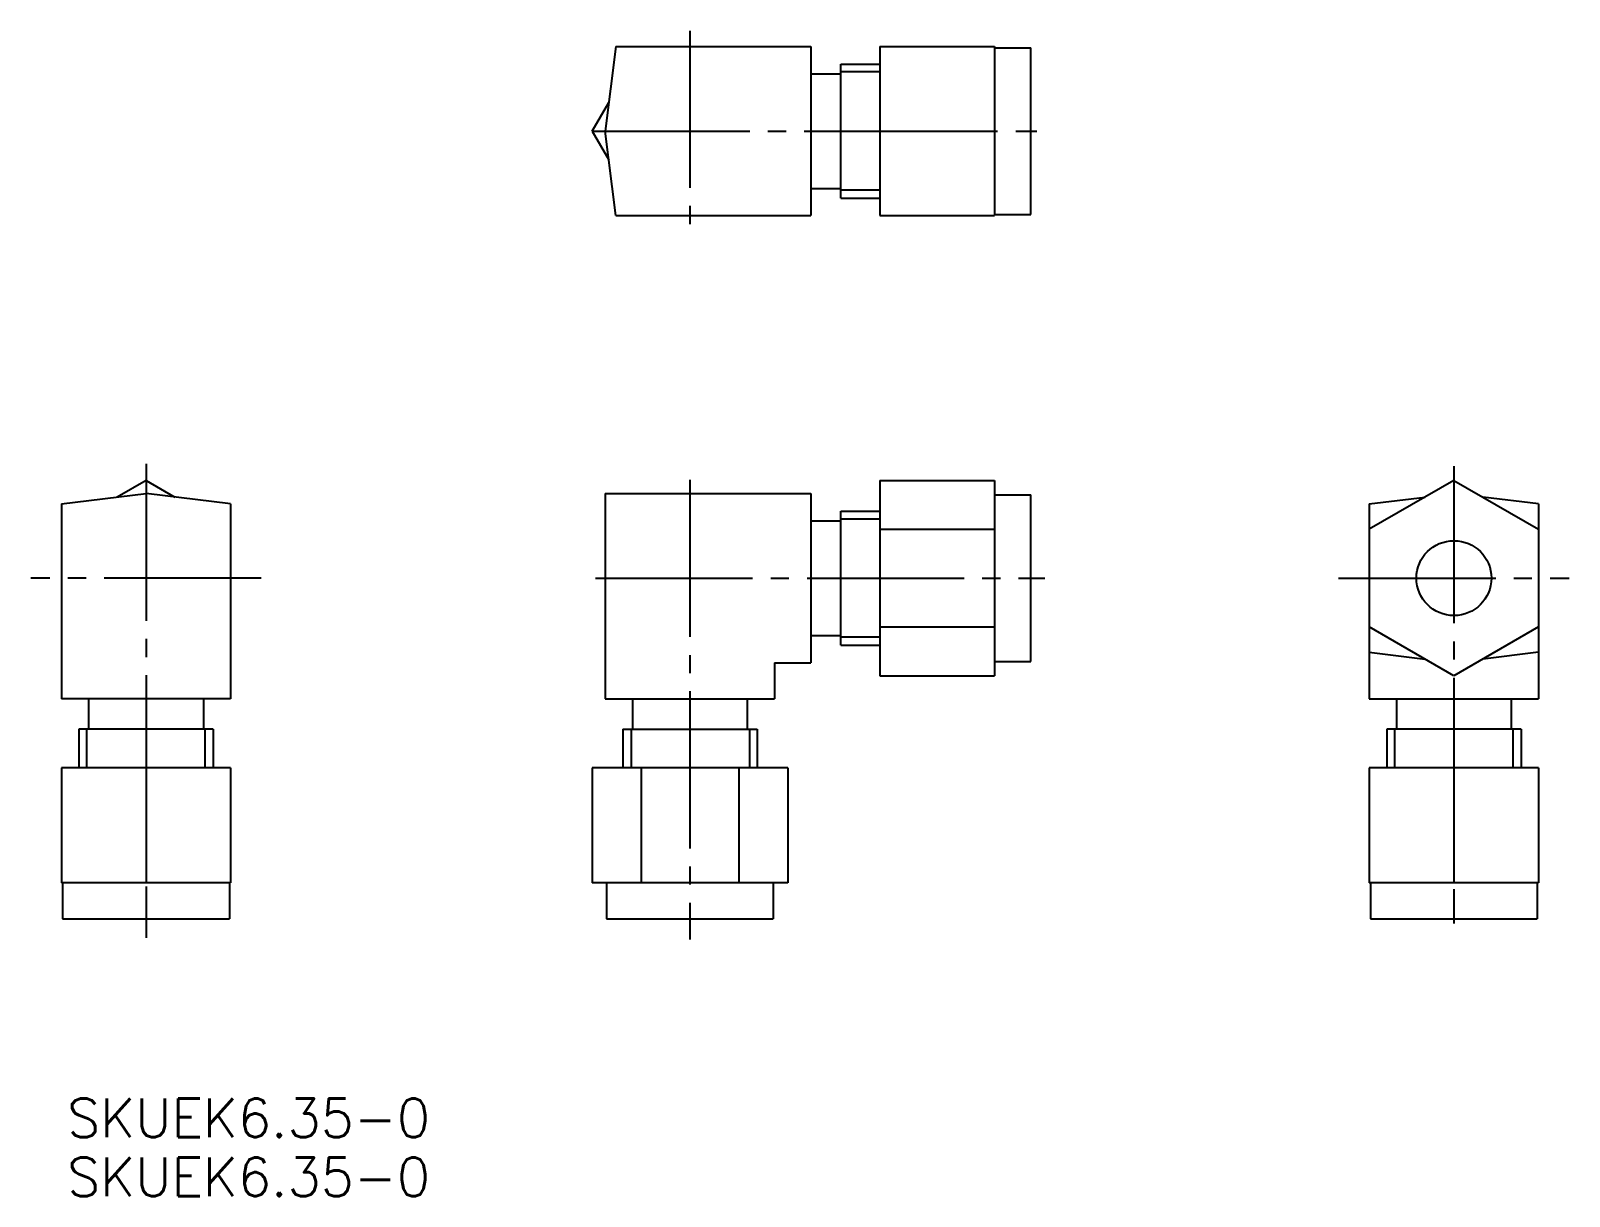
# Model space of a CAD drawing. Extents: x 35 to 162, y 78 to 174.
import ezdxf

# ---------------------------------------------------------------- set-up
doc = ezdxf.new("R2010")
doc.units = 0
doc.linetypes.add('CENTER', pattern=[17.5, 13, -1.5, 1.5, -1.5])
doc.layers.get('0').update_dxf_attribs({"linetype": 'CONTINUOUS'})
doc.layers.add('CENTER', color=1, linetype='CENTER')
doc.styles.get("Standard").update_dxf_attribs({"font": 'txt.shx', "bigfont": 'extfont.shx'})

msp = doc.modelspace()

# ---------------------------------------------------------------- linework, layer by layer
at = {"color": 7, "linetype": 'CONTINUOUS'}
for p, q in [((83.23, 172.79), (82.37, 165.79)), ((83.23, 172.79), (99.37, 172.79)), ((99.37, 172.79), (99.37, 158.79)), ((105.08, 172.79), (105.08, 158.79)), ((105.08, 172.79), (114.58, 172.79)), ((114.58, 172.79), (114.58, 158.79)), ((114.58, 172.69), (117.58, 172.69)), ((117.58, 158.89), (117.58, 172.69)), ((101.87, 160.23), (101.87, 171.34)), ((101.87, 171.34), (105.08, 171.34)), ((99.37, 170.54), (101.87, 170.54)), ((81.29, 165.79), (82.67, 168.17)), ((81.29, 165.79), (82.67, 163.41)), ((83.23, 158.79), (82.37, 165.79)), ((105.08, 165.79), (114.58, 165.79)), ((99.37, 161.04), (101.87, 161.04)), ((101.87, 160.23), (105.08, 160.23)), ((83.23, 158.79), (99.37, 158.79)), ((105.08, 158.79), (114.58, 158.79)), ((114.58, 158.89), (117.58, 158.89)), ((44.37, 136.87), (41.99, 135.5)), ((44.37, 136.87), (46.76, 135.5)), ((105.08, 136.87), (105.08, 120.71)), ((105.08, 136.87), (114.58, 136.87)), ((114.58, 136.87), (114.58, 120.71)), ((152.58, 136.87), (145.58, 132.83)), ((152.58, 136.87), (159.58, 132.83)), ((37.37, 134.93), (44.37, 135.79)), ((37.37, 134.93), (37.37, 118.79)), ((51.37, 134.93), (44.37, 135.79)), ((51.37, 134.93), (51.37, 118.79)), ((82.37, 135.79), (82.37, 118.79)), ((82.37, 135.79), (99.37, 135.79)), ((99.37, 135.79), (99.37, 121.79)), ((114.58, 135.69), (117.58, 135.69)), ((117.58, 121.89), (117.58, 135.69)), ((145.58, 134.93), (150.2, 135.5)), ((145.58, 134.93), (145.58, 118.79)), ((159.58, 134.93), (154.96, 135.5)), ((159.58, 134.93), (159.58, 118.79)), ((101.87, 123.23), (101.87, 134.34)), ((101.87, 134.34), (105.08, 134.34)), ((99.37, 133.54), (101.87, 133.54)), ((105.08, 132.83), (114.58, 132.83)), ((105.08, 124.75), (114.58, 124.75)), ((152.58, 120.71), (145.58, 124.75)), ((159.58, 124.75), (152.58, 120.71)), ((99.37, 124.04), (101.87, 124.04)), ((101.87, 123.23), (105.08, 123.23)), ((145.58, 122.65), (150.2, 122.08)), ((159.58, 122.65), (154.96, 122.08)), ((96.37, 121.79), (96.37, 118.79)), ((96.37, 121.79), (99.37, 121.79)), ((114.58, 121.89), (117.58, 121.89)), ((105.08, 120.71), (114.58, 120.71)), ((51.37, 118.79), (37.37, 118.79)), ((39.62, 118.79), (39.62, 116.29)), ((49.12, 118.79), (49.12, 116.29)), ((82.37, 118.79), (96.37, 118.79)), ((84.62, 118.79), (84.62, 116.29)), ((94.12, 118.79), (94.12, 116.29)), ((145.58, 118.79), (159.58, 118.79)), ((147.83, 118.79), (147.83, 116.29)), ((157.33, 118.79), (157.33, 116.29)), ((38.82, 116.29), (38.82, 113.08)), ((49.93, 116.29), (38.82, 116.29)), ((49.93, 116.29), (49.93, 113.08)), ((83.82, 116.29), (83.82, 113.08)), ((83.82, 116.29), (94.93, 116.29)), ((94.93, 116.29), (94.93, 113.08)), ((147.03, 116.29), (147.03, 113.08)), ((158.14, 116.29), (147.03, 116.29)), ((158.14, 116.29), (158.14, 113.08)), ((51.37, 113.08), (37.37, 113.08)), ((37.37, 113.08), (37.37, 103.58)), ((44.37, 113.08), (44.37, 103.58)), ((51.37, 113.08), (51.37, 103.58)), ((97.46, 113.08), (81.29, 113.08)), ((81.29, 113.08), (81.29, 103.58)), ((85.33, 113.08), (85.33, 103.58)), ((93.42, 113.08), (93.42, 103.58)), ((97.46, 113.08), (97.46, 103.58)), ((159.58, 113.08), (145.58, 113.08)), ((145.58, 113.08), (145.58, 103.58)), ((152.58, 113.08), (152.58, 103.58)), ((159.58, 113.08), (159.58, 103.58)), ((51.37, 103.58), (37.37, 103.58)), ((37.47, 103.58), (37.47, 100.58)), ((51.27, 103.58), (51.27, 100.58)), ((97.46, 103.58), (81.29, 103.58)), ((82.47, 103.58), (82.47, 100.58)), ((96.27, 103.58), (96.27, 100.58)), ((159.58, 103.58), (145.58, 103.58)), ((145.68, 103.58), (145.68, 100.58)), ((159.48, 103.58), (159.48, 100.58)), ((37.47, 100.58), (51.27, 100.58)), ((82.47, 100.58), (96.27, 100.58)), ((145.68, 100.58), (159.48, 100.58))]:
    msp.add_line(p, q, dxfattribs=at)
at = {"color": 3, "linetype": 'CONTINUOUS'}
for p, q in [((101.87, 170.71), (105.08, 170.71)), ((101.87, 160.92), (105.08, 160.92)), ((101.87, 133.71), (105.08, 133.71)), ((101.87, 123.92), (105.08, 123.92)), ((39.45, 116.29), (39.45, 113.08)), ((49.24, 116.29), (49.24, 113.08)), ((84.51, 116.29), (84.51, 113.08)), ((94.29, 116.29), (94.29, 113.08)), ((147.66, 116.29), (147.66, 113.08)), ((157.45, 116.29), (157.45, 113.08))]:
    msp.add_line(p, q, dxfattribs=at)
at = {"color": 7, "linetype": 'CONTINUOUS'}
msp.add_circle((152.58, 128.79), 3.1, dxfattribs=at)
at = {"layer": 'CENTER', "color": 1, "linetype": 'CENTER'}
for p, q in [((89.37, 174.09), (89.37, 157.03)), ((81.33, 165.79), (118.06, 165.79)), ((44.37, 138.26), (44.37, 99.01)), ((152.58, 138.05), (152.58, 100.2)), ((89.37, 136.92), (89.37, 98.89)), ((53.91, 128.79), (34.83, 128.79)), ((81.56, 128.79), (118.73, 128.79)), ((143.04, 128.79), (162.12, 128.79))]:
    msp.add_line(p, q, dxfattribs=at)

# ---------------------------------------------------------------- texts
at = {"color": 7, "linetype": 'CONTINUOUS'}
for p in [(37.84, 82.51), (37.84, 77.63)]:
    msp.add_text('SKUEK6.35-0', height=3.2, dxfattribs=at).set_placement(p)

doc.saveas('drawing.dxf')
